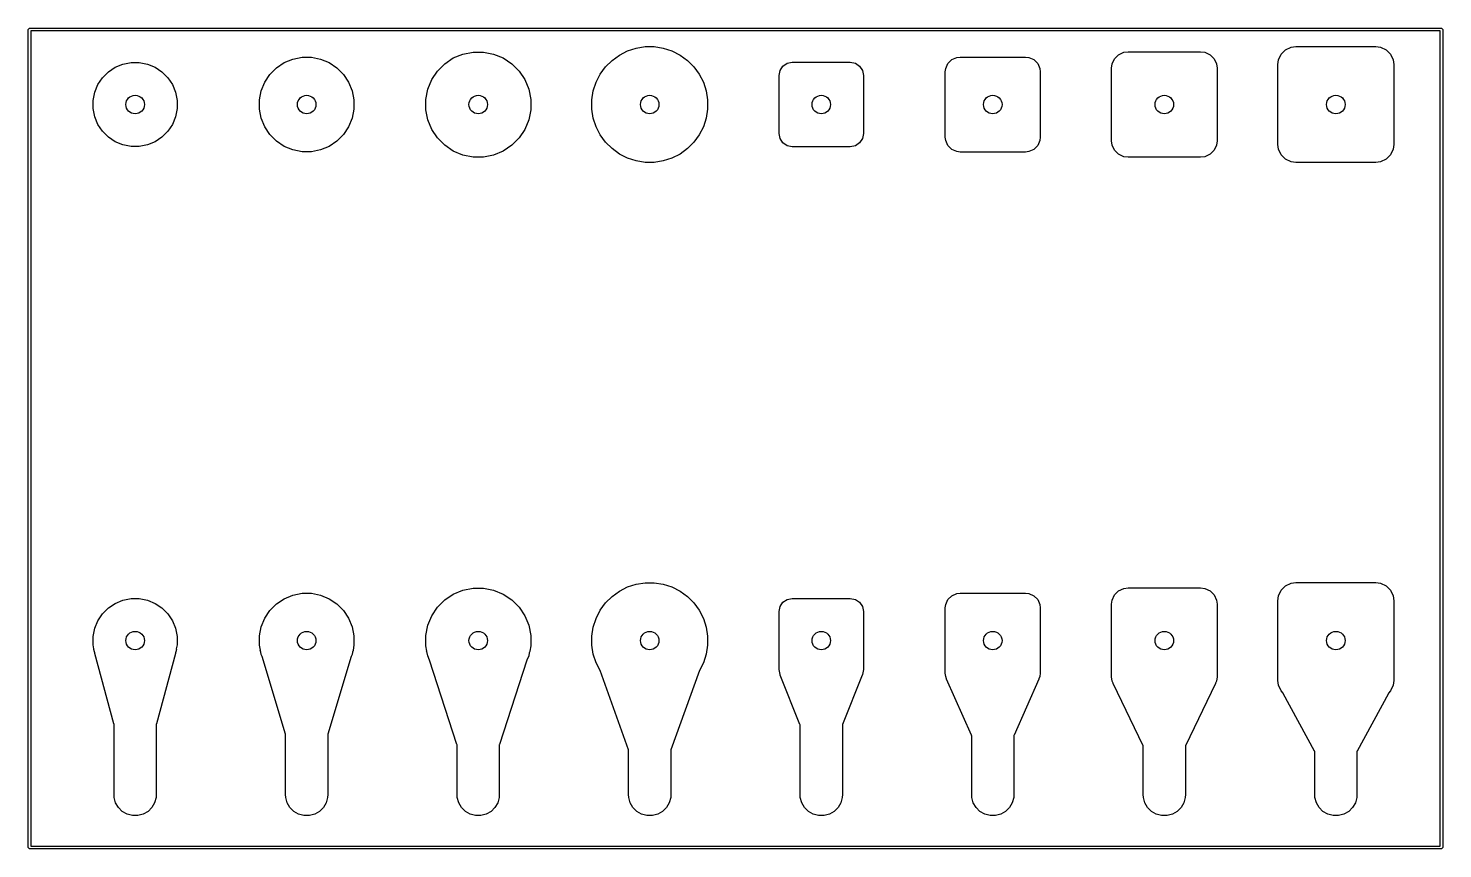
# Model space of a CAD drawing. Extents: x 126 to 188.3, y -91.5 to -70.
# Drawn here: x 161.47 to 188.28, y -89.27 to -73.72 of the extents above; entities that cross this region are included whole.
import ezdxf

# ---------------------------------------------------------------- set-up
doc = ezdxf.new("R2010")
doc.units = 0
doc.layers.add('BLACK', color=7, linetype='CONTINUOUS')

msp = doc.modelspace()

# ---------------------------------------------------------------- linework, layer by layer
at = {"layer": 'BLACK', "linetype": 'CONTINUOUS'}
for p, q in [((161.475, -73.75), (161.476903, -73.740433)), ((161.475, -89.25), (161.475, -73.75)), ((161.476903, -73.740433), (161.490433, -73.726903)), ((161.490433, -73.726903), (161.5, -73.725)), ((161.5, -73.725), (188.25, -73.725)), ((161.525, -73.775), (161.525, -89.225)), ((188.225, -73.775), (161.525, -73.775)), ((188.225, -89.225), (188.225, -73.775)), ((188.25, -73.725), (188.259567, -73.726903)), ((188.259567, -73.726903), (188.273097, -73.740433)), ((188.273097, -73.740433), (188.275, -73.75)), ((188.275, -73.75), (188.275, -89.25)), ((169.528603, -74.288079), (169.709715, -74.21306)), ((169.709715, -74.21306), (169.901983, -74.174815)), ((169.901983, -74.174815), (170.098017, -74.174815)), ((170.098017, -74.174815), (170.290285, -74.21306)), ((170.290285, -74.21306), (170.471397, -74.288079)), ((172.535607, -74.333553), (172.675252, -74.232096)), ((172.675252, -74.232096), (172.829048, -74.153733)), ((172.829048, -74.153733), (172.99321, -74.100393)), ((172.99321, -74.100393), (173.163695, -74.073391)), ((173.163695, -74.073391), (173.336305, -74.073391)), ((173.336305, -74.073391), (173.50679, -74.100393)), ((173.50679, -74.100393), (173.670952, -74.153733)), ((173.670952, -74.153733), (173.824748, -74.232096)), ((173.824748, -74.232096), (173.964393, -74.333553)), ((182.056515, -74.303257), (182.133257, -74.226515)), ((182.133257, -74.226515), (182.231619, -74.180648)), ((182.231619, -74.180648), (182.3125, -74.17)), ((182.3125, -74.17), (183.6875, -74.17)), ((183.6875, -74.17), (183.768381, -74.180648)), ((183.768381, -74.180648), (183.866743, -74.226515)), ((183.866743, -74.226515), (183.943485, -74.303257)), ((185.161713, -74.324781), (185.212166, -74.216583)), ((185.212166, -74.216583), (185.296583, -74.132166)), ((185.296583, -74.132166), (185.404781, -74.081713)), ((185.404781, -74.081713), (185.49375, -74.07)), ((185.49375, -74.07), (187.00625, -74.07)), ((187.00625, -74.07), (187.095219, -74.081713)), ((187.095219, -74.081713), (187.203417, -74.132166)), ((187.203417, -74.132166), (187.287834, -74.216583)), ((187.287834, -74.216583), (187.338287, -74.324781)), ((162.992485, -74.551592), (163.122883, -74.464463)), ((163.122883, -74.464463), (163.267772, -74.404448)), ((163.267772, -74.404448), (163.421586, -74.373852)), ((163.421586, -74.373852), (163.578414, -74.373852)), ((163.578414, -74.373852), (163.732228, -74.404448)), ((163.732228, -74.404448), (163.877117, -74.464463)), ((163.877117, -74.464463), (164.007515, -74.551592)), ((166.054291, -74.599046), (166.179046, -74.474291)), ((166.179046, -74.474291), (166.325743, -74.376271)), ((166.325743, -74.376271), (166.488744, -74.308754)), ((166.488744, -74.308754), (166.661785, -74.274334)), ((166.661785, -74.274334), (166.838215, -74.274334)), ((166.838215, -74.274334), (167.011256, -74.308754)), ((167.011256, -74.308754), (167.174257, -74.376271)), ((167.174257, -74.376271), (167.320954, -74.474291)), ((167.320954, -74.474291), (167.445709, -74.599046)), ((169.22699, -74.535607), (169.365607, -74.39699)), ((169.365607, -74.39699), (169.528603, -74.288079)), ((170.471397, -74.288079), (170.634393, -74.39699)), ((170.634393, -74.39699), (170.77301, -74.535607)), ((172.312096, -74.595252), (172.413553, -74.455607)), ((172.413553, -74.455607), (172.535607, -74.333553)), ((173.964393, -74.333553), (174.086447, -74.455607)), ((174.086447, -74.455607), (174.187904, -74.595252)), ((175.71903, -74.524329), (175.773223, -74.443223)), ((175.773223, -74.443223), (175.854329, -74.38903)), ((175.854329, -74.38903), (175.95, -74.37)), ((175.95, -74.37), (177.05, -74.37)), ((177.05, -74.37), (177.145671, -74.38903)), ((177.145671, -74.38903), (177.226777, -74.443223)), ((177.226777, -74.443223), (177.28097, -74.524329)), ((178.85, -74.55125), (178.857471, -74.486858)), ((178.857471, -74.486858), (178.899219, -74.392305)), ((178.899219, -74.392305), (178.972305, -74.319219)), ((178.972305, -74.319219), (179.066858, -74.277471)), ((179.066858, -74.277471), (179.13125, -74.27)), ((179.13125, -74.27), (180.36875, -74.27)), ((180.36875, -74.27), (180.433142, -74.277471)), ((180.433142, -74.277471), (180.527695, -74.319219)), ((180.527695, -74.319219), (180.600781, -74.392305)), ((180.600781, -74.392305), (180.642529, -74.486858)), ((180.642529, -74.486858), (180.65, -74.55125)), ((182, -74.4825), (182.010648, -74.401619)), ((182, -75.8575), (182, -74.4825)), ((182.010648, -74.401619), (182.056515, -74.303257)), ((183.943485, -74.303257), (183.989352, -74.401619)), ((183.989352, -74.401619), (184, -74.4825)), ((184, -74.4825), (184, -75.8575)), ((185.15, -74.41375), (185.161713, -74.324781)), ((185.15, -75.92625), (185.15, -74.41375)), ((187.338287, -74.324781), (187.35, -74.41375)), ((187.35, -74.41375), (187.35, -75.92625)), ((162.794463, -74.792883), (162.881592, -74.662485)), ((162.881592, -74.662485), (162.992485, -74.551592)), ((164.007515, -74.551592), (164.118408, -74.662485)), ((164.118408, -74.662485), (164.205537, -74.792883)), ((165.888754, -74.908744), (165.956271, -74.745743)), ((165.956271, -74.745743), (166.054291, -74.599046)), ((167.445709, -74.599046), (167.543729, -74.745743)), ((167.543729, -74.745743), (167.611246, -74.908744)), ((169.04306, -74.879715), (169.118079, -74.698603)), ((169.118079, -74.698603), (169.22699, -74.535607)), ((170.77301, -74.535607), (170.881921, -74.698603)), ((170.881921, -74.698603), (170.95694, -74.879715)), ((172.180393, -74.91321), (172.233733, -74.749048)), ((172.233733, -74.749048), (172.312096, -74.595252)), ((174.187904, -74.595252), (174.266267, -74.749048)), ((174.266267, -74.749048), (174.319607, -74.91321)), ((175.7, -74.62), (175.71903, -74.524329)), ((175.7, -75.72), (175.7, -74.62)), ((177.28097, -74.524329), (177.3, -74.62)), ((177.3, -74.62), (177.3, -75.72)), ((178.85, -75.78875), (178.85, -74.55125)), ((180.65, -74.55125), (180.65, -75.78875)), ((162.703852, -75.091586), (162.734448, -74.937772)), ((162.734448, -74.937772), (162.794463, -74.792883)), ((164.205537, -74.792883), (164.265552, -74.937772)), ((164.265552, -74.937772), (164.296148, -75.091586)), ((165.854334, -75.081785), (165.888754, -74.908744)), ((167.611246, -74.908744), (167.645666, -75.081785)), ((169.004815, -75.071983), (169.04306, -74.879715)), ((170.95694, -74.879715), (170.995185, -75.071983)), ((172.153391, -75.083695), (172.180393, -74.91321)), ((174.319607, -74.91321), (174.346609, -75.083695)), ((162.703852, -75.248414), (162.703852, -75.091586)), ((162.734448, -75.402228), (162.703852, -75.248414)), ((164.296148, -75.248414), (164.265552, -75.402228)), ((164.296148, -75.091586), (164.296148, -75.248414)), ((165.854334, -75.258215), (165.854334, -75.081785)), ((165.888754, -75.431256), (165.854334, -75.258215)), ((167.645666, -75.258215), (167.611246, -75.431256)), ((167.645666, -75.081785), (167.645666, -75.258215)), ((169.004815, -75.268017), (169.004815, -75.071983)), ((169.04306, -75.460285), (169.004815, -75.268017)), ((170.995185, -75.268017), (170.95694, -75.460285)), ((170.995185, -75.071983), (170.995185, -75.268017)), ((172.153391, -75.256305), (172.153391, -75.083695)), ((172.180393, -75.42679), (172.153391, -75.256305)), ((174.346609, -75.256305), (174.319607, -75.42679)), ((174.346609, -75.083695), (174.346609, -75.256305)), ((162.794463, -75.547117), (162.734448, -75.402228)), ((162.881592, -75.677515), (162.794463, -75.547117)), ((164.205537, -75.547117), (164.118408, -75.677515)), ((164.265552, -75.402228), (164.205537, -75.547117)), ((165.956271, -75.594257), (165.888754, -75.431256)), ((167.611246, -75.431256), (167.543729, -75.594257)), ((169.118079, -75.641397), (169.04306, -75.460285)), ((170.95694, -75.460285), (170.881921, -75.641397)), ((172.233733, -75.590952), (172.180393, -75.42679)), ((174.319607, -75.42679), (174.266267, -75.590952)), ((162.992485, -75.788408), (162.881592, -75.677515)), ((163.122883, -75.875537), (162.992485, -75.788408)), ((164.007515, -75.788408), (163.877117, -75.875537)), ((164.118408, -75.677515), (164.007515, -75.788408)), ((166.054291, -75.740954), (165.956271, -75.594257)), ((166.179046, -75.865709), (166.054291, -75.740954)), ((167.445709, -75.740954), (167.320954, -75.865709)), ((167.543729, -75.594257), (167.445709, -75.740954)), ((169.22699, -75.804393), (169.118079, -75.641397)), ((169.365607, -75.94301), (169.22699, -75.804393)), ((170.77301, -75.804393), (170.634393, -75.94301)), ((170.881921, -75.641397), (170.77301, -75.804393)), ((172.312096, -75.744748), (172.233733, -75.590952)), ((172.413553, -75.884393), (172.312096, -75.744748)), ((174.187904, -75.744748), (174.086447, -75.884393)), ((174.266267, -75.590952), (174.187904, -75.744748)), ((175.71903, -75.815671), (175.7, -75.72)), ((175.773223, -75.896777), (175.71903, -75.815671)), ((177.28097, -75.815671), (177.226777, -75.896777)), ((177.3, -75.72), (177.28097, -75.815671)), ((178.857471, -75.853142), (178.85, -75.78875)), ((180.65, -75.78875), (180.642529, -75.853142)), ((163.267772, -75.935552), (163.122883, -75.875537)), ((163.421586, -75.966148), (163.267772, -75.935552)), ((163.578414, -75.966148), (163.421586, -75.966148)), ((163.732228, -75.935552), (163.578414, -75.966148)), ((163.877117, -75.875537), (163.732228, -75.935552)), ((166.325743, -75.963729), (166.179046, -75.865709)), ((166.488744, -76.031246), (166.325743, -75.963729)), ((166.661785, -76.065666), (166.488744, -76.031246)), ((166.838215, -76.065666), (166.661785, -76.065666)), ((167.011256, -76.031246), (166.838215, -76.065666)), ((167.174257, -75.963729), (167.011256, -76.031246)), ((167.320954, -75.865709), (167.174257, -75.963729)), ((169.528603, -76.051921), (169.365607, -75.94301)), ((169.709715, -76.12694), (169.528603, -76.051921)), ((170.471397, -76.051921), (170.290285, -76.12694)), ((170.634393, -75.94301), (170.471397, -76.051921)), ((172.535607, -76.006447), (172.413553, -75.884393)), ((172.675252, -76.107904), (172.535607, -76.006447)), ((172.829048, -76.186267), (172.675252, -76.107904)), ((173.824748, -76.107904), (173.670952, -76.186267)), ((173.964393, -76.006447), (173.824748, -76.107904)), ((174.086447, -75.884393), (173.964393, -76.006447)), ((175.854329, -75.95097), (175.773223, -75.896777)), ((175.95, -75.97), (175.854329, -75.95097)), ((177.05, -75.97), (175.95, -75.97)), ((177.145671, -75.95097), (177.05, -75.97)), ((177.226777, -75.896777), (177.145671, -75.95097)), ((178.899219, -75.947695), (178.857471, -75.853142)), ((178.972305, -76.020781), (178.899219, -75.947695)), ((179.066858, -76.062529), (178.972305, -76.020781)), ((179.13125, -76.07), (179.066858, -76.062529)), ((180.36875, -76.07), (179.13125, -76.07)), ((180.433142, -76.062529), (180.36875, -76.07)), ((180.527695, -76.020781), (180.433142, -76.062529)), ((180.600781, -75.947695), (180.527695, -76.020781)), ((180.642529, -75.853142), (180.600781, -75.947695)), ((182.010648, -75.938381), (182, -75.8575)), ((182.056515, -76.036743), (182.010648, -75.938381)), ((182.133257, -76.113485), (182.056515, -76.036743)), ((183.943485, -76.036743), (183.866743, -76.113485)), ((183.989352, -75.938381), (183.943485, -76.036743)), ((184, -75.8575), (183.989352, -75.938381)), ((185.161713, -76.015219), (185.15, -75.92625)), ((185.212166, -76.123417), (185.161713, -76.015219)), ((187.338287, -76.015219), (187.287834, -76.123417)), ((187.35, -75.92625), (187.338287, -76.015219)), ((169.901983, -76.165185), (169.709715, -76.12694)), ((170.098017, -76.165185), (169.901983, -76.165185)), ((170.290285, -76.12694), (170.098017, -76.165185)), ((172.99321, -76.239607), (172.829048, -76.186267)), ((173.163695, -76.266609), (172.99321, -76.239607)), ((173.336305, -76.266609), (173.163695, -76.266609)), ((173.50679, -76.239607), (173.336305, -76.266609)), ((173.670952, -76.186267), (173.50679, -76.239607)), ((182.231619, -76.159352), (182.133257, -76.113485)), ((182.3125, -76.17), (182.231619, -76.159352)), ((183.6875, -76.17), (182.3125, -76.17)), ((183.768381, -76.159352), (183.6875, -76.17)), ((183.866743, -76.113485), (183.768381, -76.159352)), ((185.296583, -76.207834), (185.212166, -76.123417)), ((185.404781, -76.258287), (185.296583, -76.207834)), ((185.49375, -76.27), (185.404781, -76.258287)), ((187.00625, -76.27), (185.49375, -76.27)), ((187.095219, -76.258287), (187.00625, -76.27)), ((187.203417, -76.207834), (187.095219, -76.258287)), ((187.287834, -76.123417), (187.203417, -76.207834)), ((169.528603, -84.448079), (169.709715, -84.37306)), ((169.709715, -84.37306), (169.901983, -84.334815)), ((169.901983, -84.334815), (170.098017, -84.334815)), ((170.098017, -84.334815), (170.290285, -84.37306)), ((170.290285, -84.37306), (170.471397, -84.448079)), ((172.535607, -84.493553), (172.675252, -84.392096)), ((172.675252, -84.392096), (172.829048, -84.313733)), ((172.829048, -84.313733), (172.99321, -84.260393)), ((172.99321, -84.260393), (173.163695, -84.233391)), ((173.163695, -84.233391), (173.336305, -84.233391)), ((173.336305, -84.233391), (173.50679, -84.260393)), ((173.50679, -84.260393), (173.670952, -84.313733)), ((173.670952, -84.313733), (173.824748, -84.392096)), ((173.824748, -84.392096), (173.964393, -84.493553)), ((182.056515, -84.463257), (182.133257, -84.386515)), ((182.133257, -84.386515), (182.231619, -84.340648)), ((182.231619, -84.340648), (182.3125, -84.33)), ((182.3125, -84.33), (183.6875, -84.33)), ((183.6875, -84.33), (183.768381, -84.340648)), ((183.768381, -84.340648), (183.866743, -84.386515)), ((183.866743, -84.386515), (183.943485, -84.463257)), ((185.161713, -84.484781), (185.212166, -84.376583)), ((185.212166, -84.376583), (185.296583, -84.292166)), ((185.296583, -84.292166), (185.404781, -84.241713)), ((185.404781, -84.241713), (185.49375, -84.23)), ((185.49375, -84.23), (187.00625, -84.23)), ((187.00625, -84.23), (187.095219, -84.241713)), ((187.095219, -84.241713), (187.203417, -84.292166)), ((187.203417, -84.292166), (187.287834, -84.376583)), ((187.287834, -84.376583), (187.338287, -84.484781)), ((162.992485, -84.711592), (163.122883, -84.624463)), ((163.122883, -84.624463), (163.267772, -84.564448)), ((163.267772, -84.564448), (163.421586, -84.533852)), ((163.421586, -84.533852), (163.578414, -84.533852)), ((163.578414, -84.533852), (163.732228, -84.564448)), ((163.732228, -84.564448), (163.877117, -84.624463)), ((163.877117, -84.624463), (164.007515, -84.711592)), ((166.054291, -84.759046), (166.179046, -84.634291)), ((166.179046, -84.634291), (166.325743, -84.536271)), ((166.325743, -84.536271), (166.488744, -84.468754)), ((166.488744, -84.468754), (166.661785, -84.434334)), ((166.661785, -84.434334), (166.838215, -84.434334)), ((166.838215, -84.434334), (167.011256, -84.468754)), ((167.011256, -84.468754), (167.174257, -84.536271)), ((167.174257, -84.536271), (167.320954, -84.634291)), ((167.320954, -84.634291), (167.445709, -84.759046)), ((169.22699, -84.695607), (169.365607, -84.55699)), ((169.365607, -84.55699), (169.528603, -84.448079)), ((170.471397, -84.448079), (170.634393, -84.55699)), ((170.634393, -84.55699), (170.77301, -84.695607)), ((172.312096, -84.755252), (172.413553, -84.615607)), ((172.413553, -84.615607), (172.535607, -84.493553)), ((173.964393, -84.493553), (174.086447, -84.615607)), ((174.086447, -84.615607), (174.187904, -84.755252)), ((175.7, -84.78), (175.71903, -84.684329)), ((175.71903, -84.684329), (175.773223, -84.603223)), ((175.773223, -84.603223), (175.854329, -84.54903)), ((175.854329, -84.54903), (175.95, -84.53)), ((175.95, -84.53), (177.05, -84.53)), ((177.05, -84.53), (177.145671, -84.54903)), ((177.145671, -84.54903), (177.226777, -84.603223)), ((177.226777, -84.603223), (177.28097, -84.684329)), ((177.28097, -84.684329), (177.3, -84.78)), ((178.85, -84.71125), (178.857471, -84.646858)), ((178.857471, -84.646858), (178.899219, -84.552305)), ((178.899219, -84.552305), (178.972305, -84.479219)), ((178.972305, -84.479219), (179.066858, -84.437471)), ((179.066858, -84.437471), (179.13125, -84.43)), ((179.13125, -84.43), (180.36875, -84.43)), ((180.36875, -84.43), (180.433142, -84.437471)), ((180.433142, -84.437471), (180.527695, -84.479219)), ((180.527695, -84.479219), (180.600781, -84.552305)), ((180.600781, -84.552305), (180.642529, -84.646858)), ((180.642529, -84.646858), (180.65, -84.71125)), ((182, -84.6425), (182.010648, -84.561619)), ((182, -86.0175), (182, -84.6425)), ((182.010648, -84.561619), (182.056515, -84.463257)), ((183.943485, -84.463257), (183.989352, -84.561619)), ((183.989352, -84.561619), (184, -84.6425)), ((184, -84.6425), (184, -86.0175)), ((185.15, -84.57375), (185.161713, -84.484781)), ((185.15, -86.08625), (185.15, -84.57375)), ((187.338287, -84.484781), (187.35, -84.57375)), ((187.35, -84.57375), (187.35, -86.08625)), ((162.734448, -85.097772), (162.794463, -84.952883)), ((162.794463, -84.952883), (162.881592, -84.822485)), ((162.881592, -84.822485), (162.992485, -84.711592)), ((164.007515, -84.711592), (164.118408, -84.822485)), ((164.118408, -84.822485), (164.205537, -84.952883)), ((164.205537, -84.952883), (164.265552, -85.097772)), ((165.888754, -85.068744), (165.956271, -84.905743)), ((165.956271, -84.905743), (166.054291, -84.759046)), ((167.445709, -84.759046), (167.543729, -84.905743)), ((167.543729, -84.905743), (167.611246, -85.068744)), ((169.04306, -85.039715), (169.118079, -84.858603)), ((169.118079, -84.858603), (169.22699, -84.695607)), ((170.77301, -84.695607), (170.881921, -84.858603)), ((170.881921, -84.858603), (170.95694, -85.039715)), ((172.180393, -85.07321), (172.233733, -84.909048)), ((172.233733, -84.909048), (172.312096, -84.755252)), ((174.187904, -84.755252), (174.266267, -84.909048)), ((174.266267, -84.909048), (174.319607, -85.07321)), ((175.7, -85.88), (175.7, -84.78)), ((177.3, -84.78), (177.3, -85.88)), ((178.85, -85.94875), (178.85, -84.71125)), ((180.65, -84.71125), (180.65, -85.94875)), ((162.703852, -85.251586), (162.734448, -85.097772)), ((164.265552, -85.097772), (164.296148, -85.251586)), ((165.854334, -85.241785), (165.888754, -85.068744)), ((167.611246, -85.068744), (167.645666, -85.241785)), ((169.004815, -85.231983), (169.04306, -85.039715)), ((170.95694, -85.039715), (170.995185, -85.231983)), ((172.153391, -85.243695), (172.180393, -85.07321)), ((174.319607, -85.07321), (174.346609, -85.243695)), ((162.703852, -85.408414), (162.703852, -85.251586)), ((162.719911, -85.489149), (162.703852, -85.408414)), ((162.718619, -85.498133), (162.719777, -85.489253)), ((162.719777, -85.489253), (162.719911, -85.489149)), ((164.296148, -85.408414), (164.280006, -85.489559)), ((164.280006, -85.489559), (164.281554, -85.497388)), ((164.296148, -85.251586), (164.296148, -85.408414)), ((165.854334, -85.418215), (165.854334, -85.241785)), ((165.87232, -85.508638), (165.854334, -85.418215)), ((167.645666, -85.418215), (167.627667, -85.5087)), ((167.645666, -85.241785), (167.645666, -85.418215)), ((169.004815, -85.428017), (169.004815, -85.231983)), ((169.024713, -85.52805), (169.004815, -85.428017)), ((170.995185, -85.428017), (170.97536, -85.527678)), ((170.995185, -85.231983), (170.995185, -85.428017)), ((172.153391, -85.416305), (172.153391, -85.243695)), ((172.180393, -85.58679), (172.153391, -85.416305)), ((174.346609, -85.416305), (174.319607, -85.58679)), ((174.346609, -85.243695), (174.346609, -85.416305)), ((162.730408, -85.541921), (162.718619, -85.498133)), ((162.734448, -85.562228), (162.730408, -85.541921)), ((162.738528, -85.572079), (162.734448, -85.562228)), ((163.097669, -86.90597), (162.738528, -85.572079)), ((164.261468, -85.572085), (163.902331, -86.90597)), ((164.265552, -85.562228), (164.261468, -85.572085)), ((164.269594, -85.541907), (164.265552, -85.562228)), ((164.28138, -85.498133), (164.269594, -85.541907)), ((164.281554, -85.497388), (164.28138, -85.498133)), ((165.870992, -85.517897), (165.871894, -85.508987)), ((165.880377, -85.549146), (165.870992, -85.517897)), ((165.871894, -85.508987), (165.87232, -85.508638)), ((165.888754, -85.591256), (165.880377, -85.549146)), ((165.904294, -85.628773), (165.888754, -85.591256)), ((166.347497, -87.104373), (165.904294, -85.628773)), ((167.595702, -85.628781), (167.152503, -87.104373)), ((167.611246, -85.591256), (167.595702, -85.628781)), ((167.619624, -85.549136), (167.611246, -85.591256)), ((167.629007, -85.517897), (167.619624, -85.549136)), ((167.627667, -85.5087), (167.629275, -85.516826)), ((167.629275, -85.516826), (167.629007, -85.517897)), ((169.023284, -85.537602), (169.023984, -85.528674)), ((169.031855, -85.563954), (169.023284, -85.537602)), ((169.023984, -85.528674), (169.024713, -85.52805)), ((169.04306, -85.620285), (169.031855, -85.563954)), ((169.07619, -85.700268), (169.04306, -85.620285)), ((169.597372, -87.302704), (169.07619, -85.700268)), ((170.923805, -85.700278), (170.402628, -87.302704)), ((170.95694, -85.620285), (170.923805, -85.700278)), ((170.968146, -85.563946), (170.95694, -85.620285)), ((170.976715, -85.537602), (170.968146, -85.563946)), ((170.97536, -85.527678), (170.977062, -85.536277)), ((170.977062, -85.536277), (170.976715, -85.537602)), ((172.233733, -85.750952), (172.180393, -85.58679)), ((172.307888, -85.896489), (172.233733, -85.750952)), ((174.266267, -85.750952), (174.192108, -85.896495)), ((174.319607, -85.58679), (174.266267, -85.750952)), ((172.847221, -87.401112), (172.307888, -85.896489)), ((174.192108, -85.896495), (173.652779, -87.401112)), ((175.71903, -85.975671), (175.7, -85.88)), ((175.722229, -85.980458), (175.71903, -85.975671)), ((175.722189, -85.983584), (175.722229, -85.980458)), ((176.097061, -86.922638), (175.722189, -85.983584)), ((177.27781, -85.983586), (176.902939, -86.922638)), ((177.278395, -85.979524), (177.27781, -85.983586)), ((177.28097, -85.975671), (177.278395, -85.979524)), ((177.3, -85.88), (177.28097, -85.975671)), ((178.857471, -86.013142), (178.85, -85.94875)), ((178.875656, -86.054328), (178.857471, -86.013142)), ((180.642529, -86.013142), (180.624032, -86.055033)), ((180.65, -85.94875), (180.642529, -86.013142)), ((182.010648, -86.098381), (182, -86.0175)), ((184, -86.0175), (183.989352, -86.098381)), ((178.874786, -86.05554), (178.875656, -86.054328)), ((178.875025, -86.064492), (178.874786, -86.05554)), ((179.346908, -87.123064), (178.875025, -86.064492)), ((180.624974, -86.064492), (180.153092, -87.123064)), ((180.624032, -86.055033), (180.625936, -86.058631)), ((180.625936, -86.058631), (180.624974, -86.064492)), ((182.02793, -86.135444), (182.010648, -86.098381)), ((182.027263, -86.136405), (182.02793, -86.135444)), ((182.027776, -86.145345), (182.027263, -86.136405)), ((182.596807, -87.323389), (182.027776, -86.145345)), ((183.972223, -86.145345), (183.403193, -87.323389)), ((183.989352, -86.098381), (183.971742, -86.136145)), ((183.971742, -86.136145), (183.973336, -86.139158)), ((183.973336, -86.139158), (183.972223, -86.145345)), ((185.161713, -86.175219), (185.15, -86.08625)), ((185.212166, -86.283417), (185.161713, -86.175219)), ((185.254202, -86.325453), (185.212166, -86.283417)), ((187.287834, -86.283417), (187.245371, -86.325879)), ((187.338287, -86.175219), (187.287834, -86.283417)), ((187.35, -86.08625), (187.338287, -86.175219)), ((185.253238, -86.327077), (185.254202, -86.325453)), ((185.254185, -86.335982), (185.253238, -86.327077)), ((185.846676, -87.423896), (185.254185, -86.335982)), ((187.245814, -86.335982), (186.653324, -87.423896)), ((187.245371, -86.325879), (187.247239, -86.330382)), ((187.247239, -86.330382), (187.245814, -86.335982)), ((163.1, -86.91), (163.097669, -86.90597)), ((163.1, -88.25), (163.1, -86.91)), ((163.902331, -86.90597), (163.9, -86.909)), ((163.9, -86.909), (163.9, -88.25)), ((176.099654, -86.926573), (176.097061, -86.922638)), ((176.1, -86.926716), (176.099654, -86.926573)), ((176.1, -88.25), (176.1, -86.926716)), ((176.902939, -86.922638), (176.9, -86.925653)), ((176.9, -86.925653), (176.9, -88.25)), ((166.35, -87.108562), (166.347497, -87.104373)), ((166.35, -88.25), (166.35, -87.108562)), ((167.152503, -87.104373), (167.15, -87.10744)), ((167.15, -87.10744), (167.15, -88.25)), ((169.6, -87.30699), (169.597372, -87.302704)), ((169.6, -88.25), (169.6, -87.30699)), ((170.402628, -87.302704), (170.4, -87.305779)), ((170.4, -87.305779), (170.4, -88.25)), ((179.349321, -87.126573), (179.346908, -87.123064)), ((179.35, -87.126854), (179.349321, -87.126573)), ((179.35, -88.25), (179.35, -87.126854)), ((180.153092, -87.123064), (180.15, -87.125995)), ((180.15, -87.125995), (180.15, -88.25)), ((182.599069, -87.326573), (182.596807, -87.323389)), ((182.6, -87.326958), (182.599069, -87.326573)), ((182.6, -88.25), (182.6, -87.326958)), ((183.403193, -87.323389), (183.4, -87.326235)), ((183.4, -87.326235), (183.4, -88.25)), ((172.849962, -87.405437), (172.847221, -87.401112)), ((172.85, -87.405452), (172.849962, -87.405437)), ((172.85, -88.25), (172.85, -87.405452)), ((173.652779, -87.401112), (173.65, -87.404174)), ((173.65, -87.404174), (173.65, -88.25)), ((185.848678, -87.426573), (185.846676, -87.423896)), ((185.85, -87.42712), (185.848678, -87.426573)), ((185.85, -88.25), (185.85, -87.42712)), ((186.653324, -87.423896), (186.65, -87.42658)), ((186.65, -87.42658), (186.65, -88.25)), ((163.103422, -88.30221), (163.1, -88.25)), ((163.130448, -88.403073), (163.103422, -88.30221)), ((163.182659, -88.493505), (163.130448, -88.403073)), ((163.869552, -88.403073), (163.817341, -88.493505)), ((163.896578, -88.30221), (163.869552, -88.403073)), ((163.9, -88.25), (163.896578, -88.30221)), ((166.353422, -88.30221), (166.35, -88.25)), ((166.380448, -88.403073), (166.353422, -88.30221)), ((166.432659, -88.493505), (166.380448, -88.403073)), ((167.119552, -88.403073), (167.067341, -88.493505)), ((167.146578, -88.30221), (167.119552, -88.403073)), ((167.15, -88.25), (167.146578, -88.30221)), ((169.603422, -88.30221), (169.6, -88.25)), ((169.630448, -88.403073), (169.603422, -88.30221)), ((169.682659, -88.493505), (169.630448, -88.403073)), ((170.369552, -88.403073), (170.317341, -88.493505)), ((170.396578, -88.30221), (170.369552, -88.403073)), ((170.4, -88.25), (170.396578, -88.30221)), ((172.853422, -88.30221), (172.85, -88.25)), ((172.880448, -88.403073), (172.853422, -88.30221)), ((172.932659, -88.493505), (172.880448, -88.403073)), ((173.619552, -88.403073), (173.567341, -88.493505)), ((173.646578, -88.30221), (173.619552, -88.403073)), ((173.65, -88.25), (173.646578, -88.30221)), ((176.103422, -88.30221), (176.1, -88.25)), ((176.130448, -88.403073), (176.103422, -88.30221)), ((176.182659, -88.493505), (176.130448, -88.403073)), ((176.869552, -88.403073), (176.817341, -88.493505)), ((176.896578, -88.30221), (176.869552, -88.403073)), ((176.9, -88.25), (176.896578, -88.30221)), ((179.353422, -88.30221), (179.35, -88.25)), ((179.380448, -88.403073), (179.353422, -88.30221)), ((179.432659, -88.493505), (179.380448, -88.403073)), ((180.119552, -88.403073), (180.067341, -88.493505)), ((180.146578, -88.30221), (180.119552, -88.403073)), ((180.15, -88.25), (180.146578, -88.30221)), ((182.603422, -88.30221), (182.6, -88.25)), ((182.630448, -88.403073), (182.603422, -88.30221)), ((182.682659, -88.493505), (182.630448, -88.403073)), ((183.369552, -88.403073), (183.317341, -88.493505)), ((183.396578, -88.30221), (183.369552, -88.403073)), ((183.4, -88.25), (183.396578, -88.30221)), ((185.853422, -88.30221), (185.85, -88.25)), ((185.880448, -88.403073), (185.853422, -88.30221)), ((185.932659, -88.493505), (185.880448, -88.403073)), ((186.619552, -88.403073), (186.567341, -88.493505)), ((186.646578, -88.30221), (186.619552, -88.403073)), ((186.65, -88.25), (186.646578, -88.30221)), ((163.256495, -88.567341), (163.182659, -88.493505)), ((163.346927, -88.619552), (163.256495, -88.567341)), ((163.44779, -88.646578), (163.346927, -88.619552)), ((163.55221, -88.646578), (163.44779, -88.646578)), ((163.653073, -88.619552), (163.55221, -88.646578)), ((163.743505, -88.567341), (163.653073, -88.619552)), ((163.817341, -88.493505), (163.743505, -88.567341)), ((166.506495, -88.567341), (166.432659, -88.493505)), ((166.596927, -88.619552), (166.506495, -88.567341)), ((166.69779, -88.646578), (166.596927, -88.619552)), ((166.80221, -88.646578), (166.69779, -88.646578)), ((166.903073, -88.619552), (166.80221, -88.646578)), ((166.993505, -88.567341), (166.903073, -88.619552)), ((167.067341, -88.493505), (166.993505, -88.567341)), ((169.756495, -88.567341), (169.682659, -88.493505)), ((169.846927, -88.619552), (169.756495, -88.567341)), ((169.94779, -88.646578), (169.846927, -88.619552)), ((170.05221, -88.646578), (169.94779, -88.646578)), ((170.153073, -88.619552), (170.05221, -88.646578)), ((170.243505, -88.567341), (170.153073, -88.619552)), ((170.317341, -88.493505), (170.243505, -88.567341)), ((173.006495, -88.567341), (172.932659, -88.493505)), ((173.096927, -88.619552), (173.006495, -88.567341)), ((173.19779, -88.646578), (173.096927, -88.619552)), ((173.30221, -88.646578), (173.19779, -88.646578)), ((173.403073, -88.619552), (173.30221, -88.646578)), ((173.493505, -88.567341), (173.403073, -88.619552)), ((173.567341, -88.493505), (173.493505, -88.567341)), ((176.256495, -88.567341), (176.182659, -88.493505)), ((176.346927, -88.619552), (176.256495, -88.567341)), ((176.44779, -88.646578), (176.346927, -88.619552)), ((176.55221, -88.646578), (176.44779, -88.646578)), ((176.653073, -88.619552), (176.55221, -88.646578)), ((176.743505, -88.567341), (176.653073, -88.619552)), ((176.817341, -88.493505), (176.743505, -88.567341)), ((179.506495, -88.567341), (179.432659, -88.493505)), ((179.596927, -88.619552), (179.506495, -88.567341)), ((179.69779, -88.646578), (179.596927, -88.619552)), ((179.80221, -88.646578), (179.69779, -88.646578)), ((179.903073, -88.619552), (179.80221, -88.646578)), ((179.993505, -88.567341), (179.903073, -88.619552)), ((180.067341, -88.493505), (179.993505, -88.567341)), ((182.756495, -88.567341), (182.682659, -88.493505)), ((182.846927, -88.619552), (182.756495, -88.567341)), ((182.94779, -88.646578), (182.846927, -88.619552)), ((183.05221, -88.646578), (182.94779, -88.646578)), ((183.153073, -88.619552), (183.05221, -88.646578)), ((183.243505, -88.567341), (183.153073, -88.619552)), ((183.317341, -88.493505), (183.243505, -88.567341)), ((186.006495, -88.567341), (185.932659, -88.493505)), ((186.096927, -88.619552), (186.006495, -88.567341)), ((186.19779, -88.646578), (186.096927, -88.619552)), ((186.30221, -88.646578), (186.19779, -88.646578)), ((186.403073, -88.619552), (186.30221, -88.646578)), ((186.493505, -88.567341), (186.403073, -88.619552)), ((186.567341, -88.493505), (186.493505, -88.567341)), ((161.525, -89.225), (188.225, -89.225)), ((161.476903, -89.259567), (161.475, -89.25)), ((161.490433, -89.273097), (161.476903, -89.259567)), ((161.5, -89.275), (161.490433, -89.273097)), ((188.25, -89.275), (161.5, -89.275)), ((188.259567, -89.273097), (188.25, -89.275)), ((188.273097, -89.259567), (188.259567, -89.273097)), ((188.275, -89.25), (188.273097, -89.259567))]:
    msp.add_line(p, q, dxfattribs=at)
at = {"layer": 'BLACK'}
for centre in [(163.5, -75.17), (163.5, -75.17), (166.75, -75.17), (166.75, -75.17), (170, -75.17), (170, -75.17), (173.25, -75.17), (173.25, -75.17), (176.5, -75.17), (176.5, -75.17), (179.75, -75.17), (179.75, -75.17), (183, -75.17), (183, -75.17), (186.25, -75.17), (186.25, -75.17), (163.5, -85.33), (163.5, -85.33), (166.75, -85.33), (166.75, -85.33), (170, -85.33), (170, -85.33), (173.25, -85.33), (173.25, -85.33), (176.5, -85.33), (176.5, -85.33), (179.75, -85.33), (179.75, -85.33), (183, -85.33), (183, -85.33), (186.25, -85.33), (186.25, -85.33)]:
    msp.add_circle(centre, 0.175, dxfattribs=at)
at = {"layer": 'WHITE'}
for centre in [(163.5, -75.17), (166.75, -75.17), (170, -75.17), (173.25, -75.17), (176.5, -75.17), (179.75, -75.17), (183, -75.17), (186.25, -75.17), (163.5, -85.33), (166.75, -85.33), (170, -85.33), (173.25, -85.33), (176.5, -85.33), (179.75, -85.33), (183, -85.33), (186.25, -85.33)]:
    msp.add_circle(centre, 0.175, dxfattribs=at)

doc.saveas('drawing.dxf')
